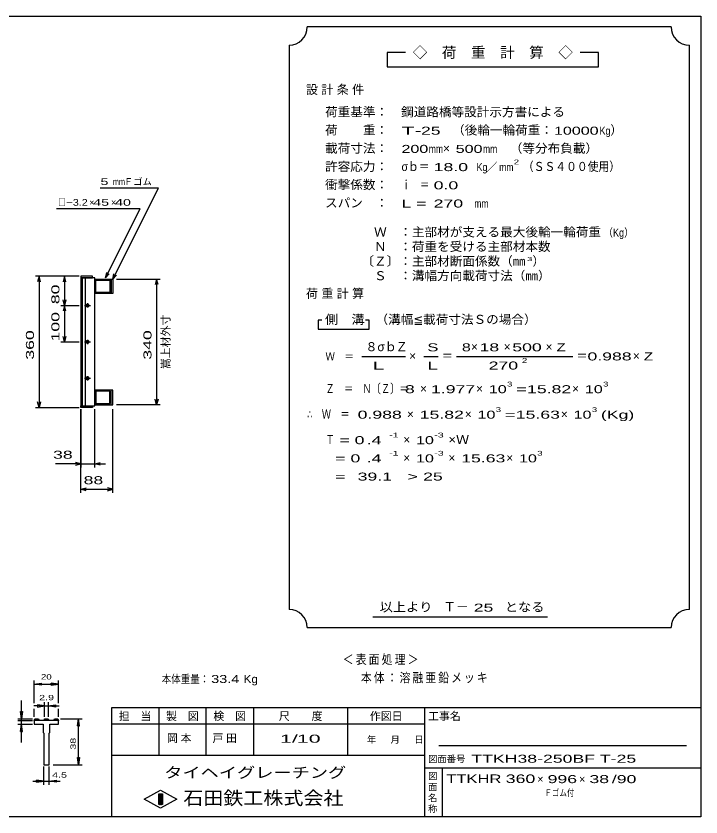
# Model space of a CAD drawing. Units: millimetres, scale not verified. Extents: x -1820 to 1731, y -1282 to 1054.
# Drawn here: x -151 to 1731, y -1146 to 1054 of the extents above; entities that cross this region are included whole.
import ezdxf
from ezdxf.enums import TextEntityAlignment as Align

# ---------------------------------------------------------------- set-up
doc = ezdxf.new("R2010")
doc.units = ezdxf.units.MM
doc.header["$LTSCALE"] = 10
for name, color, linetype, lineweight in [('0_2', 150, 'Continuous', 25), ('16', 3, 'Continuous', 25), ('22', 2, 'Continuous', 25), ('32', 4, 'Continuous', 25)]:
    doc.layers.add(name, color=color, linetype=linetype, lineweight=lineweight)
doc.styles.add('ベクトル', font='')
doc.styles.get('ベクトル').set_extended_font_data('ベクトル')

msp = doc.modelspace()

# ---------------------------------------------------------------- linework, layer by layer
at = {"layer": '0_2'}
for p, q in [((-1729, 1053.5), (1731, 1053.5)), ((1731, 1053.5), (1731, -1146.5)), ((1731, -846.5), (111, -846.5)), ((111, -846.5), (111, -1146.5)), ((241, -846.5), (241, -976.5)), ((371, -976.5), (371, -846.5)), ((501, -846.5), (501, -976.5)), ((761, -976.5), (761, -846.5)), ((971, -846.5), (971, -1146.5)), ((971, -891.5), (111, -891.5)), ((1691, -951.5), (1011, -951.5)), ((111, -976.5), (971, -976.5)), ((971, -1011.5), (1731, -1011.5)), ((1021, -1146.5), (1021, -1011.5)), ((201, -1097.5), (246, -1072.5)), ((246, -1072.5), (291, -1097.5)), ((246, -1122.5), (201, -1097.5)), ((241, -1082.5), (251, -1082.5)), ((241, -1112.5), (241, -1082.5)), ((241, -1082.5), (243, -1082.5)), ((243, -1082.5), (243, -1112.5)), ((245, -1112.5), (245, -1082.5)), ((245, -1082.5), (247, -1082.5)), ((291, -1097.5), (246, -1122.5)), ((247, -1082.5), (247, -1112.5)), ((249, -1112.5), (249, -1082.5)), ((249, -1082.5), (251, -1082.5)), ((251, -1082.5), (251, -1112.5)), ((251, -1082.5), (251, -1112.5)), ((251, -1112.5), (241, -1112.5)), ((243, -1112.5), (245, -1112.5)), ((247, -1112.5), (249, -1112.5)), ((1731, -1146.5), (-1729, -1146.5))]:
    msp.add_line(p, q, dxfattribs=at)
at = {"layer": '16'}
for p, q in [((59, 338.5), (27, 338.5)), ((27, 338.5), (27, 334)), ((27, 334), (59, 334)), ((27, 334), (27, -17)), ((65, 334), (27, 334)), ((28.5, 334), (28.5, -17)), ((31.5, -17), (31.5, 334)), ((39, 334), (39, -17)), ((59, 334), (59, 338.5)), ((65, -17), (65, 334)), ((65, 331), (110, 331)), ((65, 291), (65, 331)), ((110, 331), (110, 291)), ((110, 331), (115, 331)), ((115, 331), (115, 291)), ((68, 328), (107, 328)), ((68, 294), (68, 328)), ((107, 328), (107, 294)), ((110, 291), (65, 291)), ((107, 294), (68, 294)), ((115, 291), (110, 291)), ((45, 264.5), (45, 252.5)), ((37, 258.5), (53, 258.5)), ((47, 261.5), (43, 261.5)), ((43, 255.5), (47, 255.5)), ((37, 158.5), (53, 158.5)), ((47, 161.5), (43, 161.5)), ((43, 155.5), (47, 155.5)), ((45, 164.5), (45, 152.5)), ((37, 58.5), (53, 58.5)), ((47, 61.5), (43, 61.5)), ((43, 55.5), (47, 55.5)), ((45, 64.5), (45, 52.5)), ((110, 26), (65, 26)), ((65, 26), (65, -14)), ((107, 23), (68, 23)), ((68, 23), (68, -11)), ((107, -11), (107, 23)), ((110, -14), (110, 26)), ((115, 26), (110, 26)), ((115, -14), (115, 26)), ((27, -17), (59, -17)), ((27, -21.5), (27, -17)), ((27, -17), (65, -17)), ((59, -21.5), (27, -21.5)), ((59, -17), (59, -21.5)), ((65, -14), (110, -14)), ((68, -11), (107, -11)), ((110, -14), (115, -14))]:
    msp.add_line(p, q, dxfattribs=at)
for centre, radius, start, end in [((43, 258.5), 3, 90, 270), ((45, 258.5), 4, 46.6, 133.4), ((45, 258.5), 4, 226.6, 313.4), ((47, 258.5), 3, 270, 90), ((43, 158.5), 3, 90, 270), ((45, 158.5), 4, 46.6, 133.4), ((45, 158.5), 4, 226.6, 313.4), ((47, 158.5), 3, 270, 90), ((43, 58.5), 3, 90, 270), ((45, 58.5), 4, 46.6, 133.4), ((45, 58.5), 4, 226.6, 313.4), ((47, 58.5), 3, 270, 90)]:
    msp.add_arc(centre, radius, start, end, dxfattribs=at)
at = {"layer": '22', "color": 4}
for p, q in [((1649, 1023.5), (649, 1023.5)), ((599, 973.5), (599, -576.5)), ((1699, -576.5), (1699, 973.5)), ((919, 953.5), (869, 953.5)), ((869, 953.5), (869, 913.5)), ((1449, 953.5), (1399, 953.5)), ((1449, 913.5), (1449, 953.5)), ((869, 913.5), (1449, 913.5)), ((240, 581), (80, 581)), ((115, 331), (240, 581)), ((190, 524), (-40, 524)), ((95, 334), (190, 524)), ((22, 338.5), (-98, 338.5)), ((-88, 338.5), (-92, 323.5)), ((-84, 323.5), (-88, 338.5)), ((-88, 338.5), (-88, -21.5)), ((22, 338.5), (-28, 338.5)), ((-18, 338.5), (-22, 323.5)), ((-14, 323.5), (-18, 338.5)), ((-18, 338.5), (-18, 258.5)), ((95, 334), (98, 348.6)), ((95, 334), (105, 345)), ((115, 331), (118, 345.6)), ((115, 331), (125, 342)), ((125, 331), (245, 331)), ((235, 331), (231, 316)), ((239, 316), (235, 331)), ((235, 331), (235, -14)), ((-18, 258.5), (-22, 273.5)), ((-14, 273.5), (-18, 258.5)), ((-28, 258.5), (22, 258.5)), ((-18, 258.5), (-22, 243.5)), ((-14, 243.5), (-18, 258.5)), ((-18, 258.5), (-18, 158.5)), ((689, 218.5), (679, 218.5)), ((679, 218.5), (679, 193.5)), ((819, 218.5), (809, 218.5)), ((819, 193.5), (819, 218.5)), ((679, 193.5), (819, 193.5)), ((-28, 158.5), (22, 158.5)), ((-18, 158.5), (-22, 173.5)), ((-14, 173.5), (-18, 158.5)), ((799, 118.5), (919, 118.5)), ((969, 118.5), (1009, 118.5)), ((1059, 118.5), (1379, 118.5)), ((235, -14), (231, 1)), ((239, 1), (235, -14)), ((-98, -21.5), (22, -21.5)), ((-88, -21.5), (-92, -6.5)), ((-84, -6.5), (-88, -21.5)), ((245, -14), (125, -14)), ((27, -26.5), (27, -186.5)), ((27, -256.5), (27, -26.5)), ((65, -186.5), (65, -26.5)), ((115, -256.5), (115, -26.5)), ((27, -176.5), (12, -172.5)), ((65, -176.5), (80, -172.5)), ((27, -176.5), (-43, -176.5)), ((12, -180.5), (27, -176.5)), ((27, -176.5), (65, -176.5)), ((80, -180.5), (65, -176.5)), ((65, -176.5), (95, -176.5)), ((27, -246.5), (42, -242.5)), ((42, -250.5), (27, -246.5)), ((27, -246.5), (115, -246.5)), ((115, -246.5), (100, -242.5)), ((100, -250.5), (115, -246.5)), ((829, -596.5), (1309, -596.5)), ((649, -626.5), (1649, -626.5))]:
    msp.add_line(p, q, dxfattribs=at)
for centre, start, end in [((599, 1023.5), 270, 0), ((1699, 1023.5), 180, 270), ((599, -626.5), 0, 90), ((1699, -626.5), 90, 180)]:
    msp.add_arc(centre, 50, start, end, dxfattribs=at)
at = {"layer": '32'}
for p, q in [((-101, -833.5), (-101, -771.5)), ((-101, -781.5), (-81, -778.5)), ((-81, -784.5), (-101, -781.5)), ((-101, -781.5), (-34.33, -781.5)), ((-81, -784.5), (-81, -778.5)), ((-34.33, -781.5), (-54.33, -778.5)), ((-54.33, -784.5), (-54.33, -778.5)), ((-54.33, -784.5), (-34.33, -781.5)), ((-34.33, -833.5), (-34.33, -771.5)), ((-136, -876.5), (-136, -826.5)), ((-72.5, -871.5), (-72.5, -831.5)), ((-62.83, -831.5), (-62.83, -871.5)), ((-136, -876.5), (-139, -856.5)), ((-139, -856.5), (-133, -856.5)), ((-133, -856.5), (-136, -876.5)), ((-72.5, -841.5), (-102.5, -841.5)), ((-101, -871.5), (-101, -849.5)), ((-72.5, -841.5), (-92.5, -838.5)), ((-92.5, -838.5), (-92.5, -844.5)), ((-92.5, -844.5), (-72.5, -841.5)), ((-72.5, -841.5), (-62.83, -841.5)), ((-62.83, -841.5), (-42.83, -838.5)), ((-42.83, -844.5), (-62.83, -841.5)), ((-62.83, -841.5), (-32.83, -841.5)), ((-42.83, -838.5), (-42.83, -844.5)), ((-34.33, -871.5), (-34.33, -849.5)), ((-146, -876.5), (-106, -876.5)), ((-136, -891.5), (-136, -876.5)), ((-101, -881.5), (-99.33, -876.5)), ((-99.33, -876.5), (-89.67, -876.5)), ((-89.67, -876.5), (-88, -881.5)), ((-74.17, -881.5), (-72.5, -876.5)), ((-72.5, -876.5), (-62.83, -876.5)), ((-62.83, -876.5), (-61.17, -881.5)), ((-47.33, -881.5), (-45.67, -876.5)), ((-45.67, -876.5), (-36, -876.5)), ((-36, -876.5), (-34.33, -881.5)), ((-29.33, -876.5), (30.67, -876.5)), ((17.67, -896.5), (20.67, -876.5)), ((23.67, -896.5), (20.67, -876.5)), ((20.67, -1003.17), (20.67, -876.5)), ((-146, -881.5), (-106, -881.5)), ((-146, -891.5), (-106, -891.5)), ((-139, -911.5), (-136, -891.5)), ((-133, -911.5), (-136, -891.5)), ((-136, -941.5), (-136, -891.5)), ((-101, -881.5), (-101, -891.5)), ((-34.33, -881.5), (-101, -881.5)), ((-101, -891.5), (-76.83, -891.5)), ((-76.83, -891.5), (-76.83, -914.83)), ((-58.5, -914.83), (-58.5, -891.5)), ((-58.5, -891.5), (-34.33, -891.5)), ((-34.33, -891.5), (-34.33, -881.5)), ((17.67, -896.5), (23.67, -896.5)), ((-139, -911.5), (-133, -911.5)), ((-76.83, -914.83), (-75.17, -916.5)), ((-75.17, -916.5), (-75.17, -1003.17)), ((-60.17, -916.5), (-58.5, -914.83)), ((-60.17, -1003.17), (-60.17, -916.5)), ((20.67, -1003.17), (17.67, -983.17)), ((17.67, -983.17), (23.67, -983.17)), ((23.67, -983.17), (20.67, -1003.17)), ((-75.17, -1003.17), (-60.17, -1003.17)), ((-75.17, -1058.17), (-75.17, -1008.17)), ((-60.17, -1058.17), (-60.17, -1008.17)), ((-49.33, -1003.17), (30.67, -1003.17)), ((-105.17, -1048.17), (-75.17, -1048.17)), ((-75.17, -1048.17), (-95.17, -1045.17)), ((-95.17, -1051.17), (-95.17, -1045.17)), ((-95.17, -1051.17), (-75.17, -1048.17)), ((-75.17, -1048.17), (-60.17, -1048.17)), ((-60.17, -1048.17), (-40.17, -1045.17)), ((-40.17, -1051.17), (-60.17, -1048.17)), ((-60.17, -1048.17), (-30.17, -1048.17)), ((-40.17, -1051.17), (-40.17, -1045.17))]:
    msp.add_line(p, q, dxfattribs=at)
msp.add_circle((-136, -881.5), 1, dxfattribs=at)

# ---------------------------------------------------------------- texts
at = {"layer": '0_2', "style": 'ベクトル'}
for s, height, p in [('担\u3000当', 21.99, (131, -869.5)), ('製\u3000図', 21.99, (261, -869.5)), ('検\u3000図', 21.99, (391, -869.5)), ('尺\u3000\u3000度', 21.99, (571, -869.5)), ('作図日', 21.99, (821, -869.5)), ('工事名', 21.99, (981, -869.5)), ('年', 18.33, (813, -934)), ('月', 18.33, (878, -934)), ('日', 18.33, (943, -934)), ('図面番号', 18.33, (981, -987)), ('図', 18.33, (981, -1034)), ('面', 18.33, (981, -1064)), ('名', 18.33, (981, -1094)), ('称', 18.33, (981, -1124))]:
    msp.add_text(s, height=height, dxfattribs=at).set_placement(p, align=Align.MIDDLE_LEFT)
at = {"layer": '0_2', "color": 222, "style": 'ベクトル'}
for s, height, width, p in [('タイヘイグレーチング', 29.33, 1.25, (256, -1024.5)), ('石田鉄工株式会社', 36.66, 1.1, (308.5, -1094.5))]:
    msp.add_text(s, height=height, dxfattribs=dict(at, width=width)).set_placement(p, align=Align.MIDDLE_LEFT)
at = {"layer": '22', "style": 'ベクトル'}
for s, height, p in [('◇\u3000荷\u3000重\u3000計\u3000算\u3000◇', 29.33, (939, 953.5)), ('）', 24.19, (1482, 740)), ('×', 24.19, (1022, 690)), ('／', 21.99, (1141.5, 638.5)), ('Ｆゴム', 18.33, (145, 598.5)), ('×', 18.33, (50, 541.5)), ('×', 18.33, (110, 541.5)), ('）', 24.19, (1268, 380)), ('８', 24.19, (809, 145)), ('σｂ', 24.19, (842, 145)), ('Ｚ', 24.19, (892, 145)), ('×', 24.19, (1099, 145)), ('×', 24.19, (1189, 145)), ('×', 24.19, (1304, 145)), ('×', 24.19, (929, 120)), ('×', 24.19, (1544, 120)), ('×', 24.19, (959, 30)), ('×', 24.19, (1113, 30)), ('×', 24.19, (1377, 30)), ('×', 24.19, (923, -40)), ('×', 24.19, (1082, -40)), ('×', 24.19, (1346, -40)), ('×', 24.19, (913, -110)), ('×', 24.19, (913, -160)), ('×', 24.19, (1037, -160)), ('×', 24.19, (1196, -160)), ('Ｔ－', 25.66, (1023, -569)), ('×', 21.99, (1281, -1042.5)), ('×', 21.99, (1396, -1042.5))]:
    msp.add_text(s, height=height, dxfattribs=at).set_placement(p, align=Align.MIDDLE_LEFT)
for s, height, width, p in [('荷重基準：\u3000', 24.19, 1.05, (698, 790)), ('鋼道路橋等設計示方書による', 24.19, 1.05, (907, 790)), ('荷\u3000\u3000重：\u3000', 24.19, 1.05, (698, 740)), ('T-', 21.99, 2, (908, 738.5)), (' 25 ', 21.99, 1.65, (948, 738.5)), ('（後輪一輪荷重：', 24.19, 1.05, (1047, 740)), ('10000', 21.99, 1.5, (1327, 738.5)), ('Kg', 21.99, 0.85, (1452, 738.5)), ('載荷寸法：\u3000', 24.19, 1.05, (698, 690)), ('\u3000（等分布負載）', 24.19, 1.05, (1171, 690)), ('200', 21.99, 1.5, (908, 688.5)), ('mm', 21.99, 0.8, (983, 688.5)), ('500', 21.99, 1.5, (1057, 688.5)), ('mm', 21.99, 0.8, (1132, 688.5)), ('許容応力：\u3000', 24.19, 1.05, (698, 640)), ('σｂ＝', 24.19, 0.9, (908, 640)), (' 18.0', 21.99, 1.65, (983, 638.5)), ('Kg', 21.99, 0.85, (1114, 638.5)), ('mm', 21.99, 0.8, (1176.5, 638.5)), ('2', 13.2, 1.5, (1216.5, 652.5)), ('（ＳＳ４００使用）', 24.19, 0.9, (1241.5, 640)), (' 5 ', 18.33, 1.6, (70, 598.5)), ('mm', 18.33, 0.75, (115, 598.5)), ('衝撃係数：\u3000', 24.19, 1.05, (698, 590)), ('ｉ\u3000＝', 24.19, 0.75, (908, 590)), (' 0.0', 21.99, 1.65, (983, 588.5)), ('□－', 18.33, 0.8, (-35, 541.5)), ('3.2', 18.33, 1.2, (5, 541.5)), (' 45 ', 18.33, 1.6, (50, 541.5)), (' 40 ', 18.33, 1.6, (110, 541.5)), ('スパン\u3000：\u3000', 24.19, 1.05, (698, 540)), ('L =', 21.99, 1.65, (908, 538.5)), (' 270 ', 21.99, 1.65, (983, 538.5)), ('mm', 21.99, 0.8, (1108, 538.5)), ('\u3000Ｗ\u3000：主部材が支える最大後輪一輪荷重', 24.19, 1.05, (798, 460)), ('（Kg）', 21.99, 0.85, (1463, 458.5)), ('\u3000Ｎ\u3000：荷重を受ける主部材本数', 24.19, 1.05, (798, 420)), ('〔Ｚ〕：主部材断面係数（㎜', 24.19, 1.05, (798, 380)), ('3', 11, 1.8, (1253, 386)), ('\u3000Ｓ\u3000：溝幅方向載荷寸法（㎜）', 24.19, 1.05, (798, 340)), ('側\u3000溝', 24.19, 1.1, (698, 220)), ('\u3000（溝幅≦載荷寸法Ｓの場合）', 24.19, 1.05, (802, 220)), ('S', 21.99, 1.55, (979, 143.5)), ('8', 21.99, 1.5, (1074, 143.5)), (' 18 ', 21.99, 1.65, (1109, 143.5)), (' 500 ', 21.99, 1.65, (1199, 143.5)), ('Z', 21.99, 1.4, (1334, 143.5)), ('Ｗ\u3000＝', 21.99, 0.85, (699, 118.5)), ('＝', 24.19, 0.9, (1019, 120)), ('2', 13.2, 1.5, (1239, 107.5)), ('＝', 24.19, 0.9, (1389, 120)), ('0.988', 21.99, 1.65, (1419, 118.5)), ('Z', 21.99, 1.4, (1574, 118.5)), ('L', 21.99, 1.8, (979, 93.5)), (' 270 ', 21.99, 1.65, (1134, 93.5)), ('Ｚ\u3000＝\u3000Ｎ〔Ｚ〕＝', 24.19, 0.75, (699, 30)), ('3', 13.2, 1.5, (1198, 42.5)), ('3', 13.2, 1.5, (1462, 42.5)), (' 8 ', 21.99, 1.65, (904, 28.5)), ('1.977', 21.99, 1.65, (989, 28.5)), ('10', 21.99, 1.5, (1148, 28.5)), ('=', 21.99, 1.7, (1223, 28.5)), ('15.82', 21.99, 1.65, (1253, 28.5)), ('10', 21.99, 1.5, (1412, 28.5)), ('3', 13.2, 1.5, (1167, -27.5)), ('3', 13.2, 1.5, (1431, -27.5)), ('∴\u3000Ｗ\u3000＝', 24.19, 0.75, (649, -40)), (' 0.988', 21.99, 1.65, (774, -41.5)), ('15.82', 21.99, 1.65, (958, -41.5)), ('10', 21.99, 1.5, (1117, -41.5)), ('=', 21.99, 1.7, (1192, -41.5)), ('15.63', 21.99, 1.65, (1222, -41.5)), ('10', 21.99, 1.5, (1381, -41.5)), ('(Kg)', 21.99, 1.65, (1456, -41.5)), ('Ｔ', 24.19, 0.75, (699, -110)), (' = 0', 21.99, 1.65, (724, -111.5)), (' .4 ', 21.99, 1.65, (799, -111.5)), ('-1', 13.2, 1.65, (874, -97.5)), ('10', 21.99, 1.5, (948, -111.5)), ('-3', 13.2, 1.65, (998, -97.5)), ('×Ｗ', 24.19, 1.1, (1037, -110)), (' 38 ', 21.99, 1.65, (-63, -151.5)), ('  = 0', 21.99, 1.65, (699, -161.5)), (' .4 ', 21.99, 1.65, (799, -161.5)), ('-1', 13.2, 1.65, (874, -147.5)), ('10', 21.99, 1.5, (948, -161.5)), ('-3', 13.2, 1.65, (998, -147.5)), ('15.63', 21.99, 1.65, (1072, -161.5)), ('10', 21.99, 1.5, (1231, -161.5)), ('3', 13.2, 1.5, (1281, -147.5)), (' 88 ', 21.99, 1.65, (21, -221.5)), ('  =', 21.99, 1.65, (699, -211.5)), (' 39.1', 21.99, 1.65, (774, -211.5)), ('>', 21.99, 1.7, (924, -211.5)), (' 25 ', 21.99, 1.65, (954, -211.5)), ('以上より\u3000', 24.19, 1.1, (848, -570)), (' 25 ', 21.99, 1.65, (1093, -571.5)), ('となる', 24.19, 1.1, (1192, -570)), ('本体重量：', 21.99, 0.85, (249, -767.5)), (' 33.4', 21.99, 1.35, (374, -767.5)), ('Kg', 21.99, 1.1, (474, -767.5)), ('1/', 21.99, 2, (574, -931.5)), (' 10 ', 21.99, 2, (604, -931.5)), ('TTKH38-250BF T-25             ', 21.99, 1.65, (1100, -986.5)), ('TTKHR', 23.46, 1.45, (1031, -1041.5)), (' 360 ', 23.46, 1.55, (1181, -1041.5)), (' 996 ', 21.99, 1.65, (1296, -1042.5)), (' 38 ', 21.99, 1.65, (1411, -1042.5)), ('/', 21.99, 1.65, (1486, -1042.5)), (' 90 ', 21.99, 1.65, (1486, -1042.5)), ('Ｆゴム付', 18.33, 0.8, (1301, -1080))]:
    msp.add_text(s, height=height, dxfattribs=dict(at, width=width)).set_placement(p, align=Align.MIDDLE_LEFT)
at = {"layer": '22', "style": 'ベクトル', "width": 1.65}
for s, p in [(' 80 ', (-43, 248.5)), (' 100 ', (-43, 146)), (' 360 ', (-113, 96)), (' 340', (210, 96))]:
    msp.add_text(s, height=21.99, rotation=90, dxfattribs=at).set_placement(p, align=Align.MIDDLE_LEFT)
at = {"layer": '22', "style": 'ベクトル'}
msp.add_text('嵩上材外寸', height=21.99, rotation=90, dxfattribs=at).set_placement((260, 83.5), align=Align.MIDDLE_LEFT)
at = {"layer": '22', "attachment_point": 4, "style": 'ベクトル'}
for s, insert, char_height in [('\\T1.28;設計条件', (645.5, 850), 24.19), ('\\T1.28;荷重計算', (645.5, 290), 24.19), ('\\T1.5;\\W2;\\~L\\~', (804, 93.5), 21.99), ('\\T1.2;\\W0.85;＜表面処理＞', (746.5, -715), 25.66), ('\\T1.19;\\W0.85;本体：溶融亜鉛メッキ', (796.5, -765), 25.66), ('\\T1.25;岡本\u3000', (263.5, -931.5), 21.99), ('\\T1.25;戸田\u3000', (388.5, -931.5), 21.99)]:
    msp.add_mtext(s, dxfattribs=dict(at, insert=insert, char_height=char_height))
at = {"layer": '32', "color": 2, "style": 'ベクトル'}
for s, width, p in [('20', 1.35, (-82.67, -761.5)), ('2.9', 1.5, (-87.67, -818.5)), (' 4.5 ', 1.5, (-60.17, -1031.17))]:
    msp.add_text(s, height=14.66, dxfattribs=dict(at, width=width)).set_placement(p, align=Align.MIDDLE_LEFT)
at = {"layer": '32', "color": 2, "style": 'ベクトル', "width": 1.5}
msp.add_text(' 38 ', height=14.66, rotation=90, dxfattribs=at).set_placement((5.67, -969.83), align=Align.MIDDLE_LEFT)

doc.saveas('drawing.dxf')
